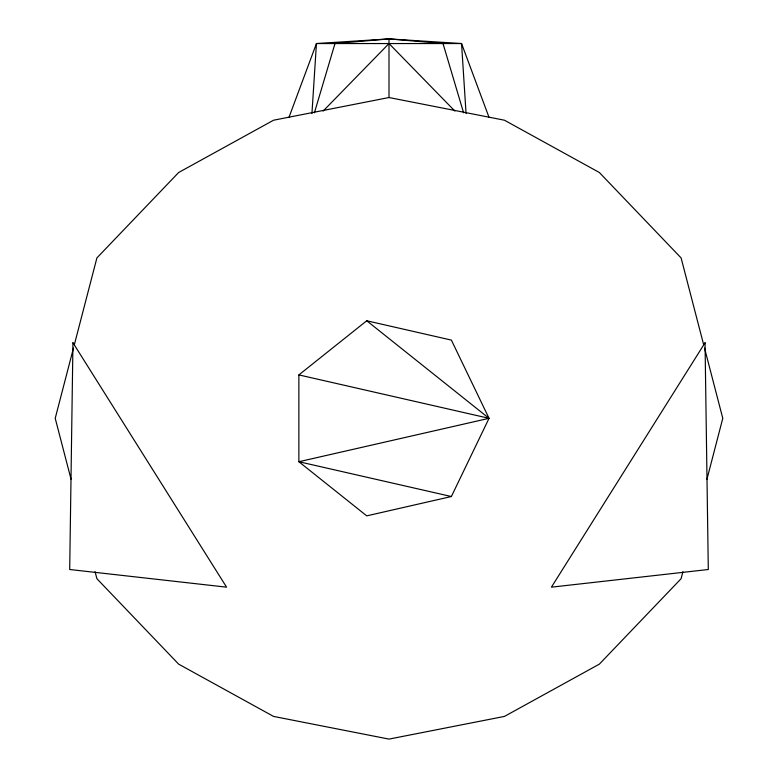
<?xml version="1.0" encoding="UTF-8"?>
<svg xmlns="http://www.w3.org/2000/svg" width="778" height="778" viewBox="0 0 778 778"><rect width="100%" height="100%" fill="white"/><g stroke="black" fill="none" stroke-linecap="round" stroke-linejoin="round"><path stroke-width="1.17" d="M311.939 113.539L316.442 43.549L389 38.9L461.558 43.549L489.08 117.497M73.472 348.077L55.219 418.321L71.041 479.199M74.387 344.557L96.9 257.926L178.648 172.502L273.564 120.211L389 97.532L504.436 120.211L599.352 172.502L681.1 257.926L703.613 344.557M682.928 571.684L681.1 578.706L599.352 664.14L504.436 716.421L389 739.1L273.564 716.421L178.648 664.14L96.9 578.706L95.072 571.684M706.959 479.199L722.781 418.321L704.528 348.077M314.409 112.8L334.987 43.549L389 38.9L443.013 43.549L463.591 112.8M288.92 117.497L316.442 43.549L461.558 43.549L466.061 113.539M451.376 496.529L489.041 418.321L451.376 340.103L366.739 320.769L298.869 374.908L298.869 461.724L366.739 515.863L451.376 496.529L298.869 461.724L489.041 418.321L366.739 320.769M323.142 111.069L389 43.549L454.858 111.069M298.869 374.908L489.041 418.321M389 38.9L389 97.435M72.957 342.758L69.699 569.506L226.583 587.166L72.957 342.758M705.043 342.758L551.417 587.166L708.301 569.506L705.043 342.758"/></g></svg>
